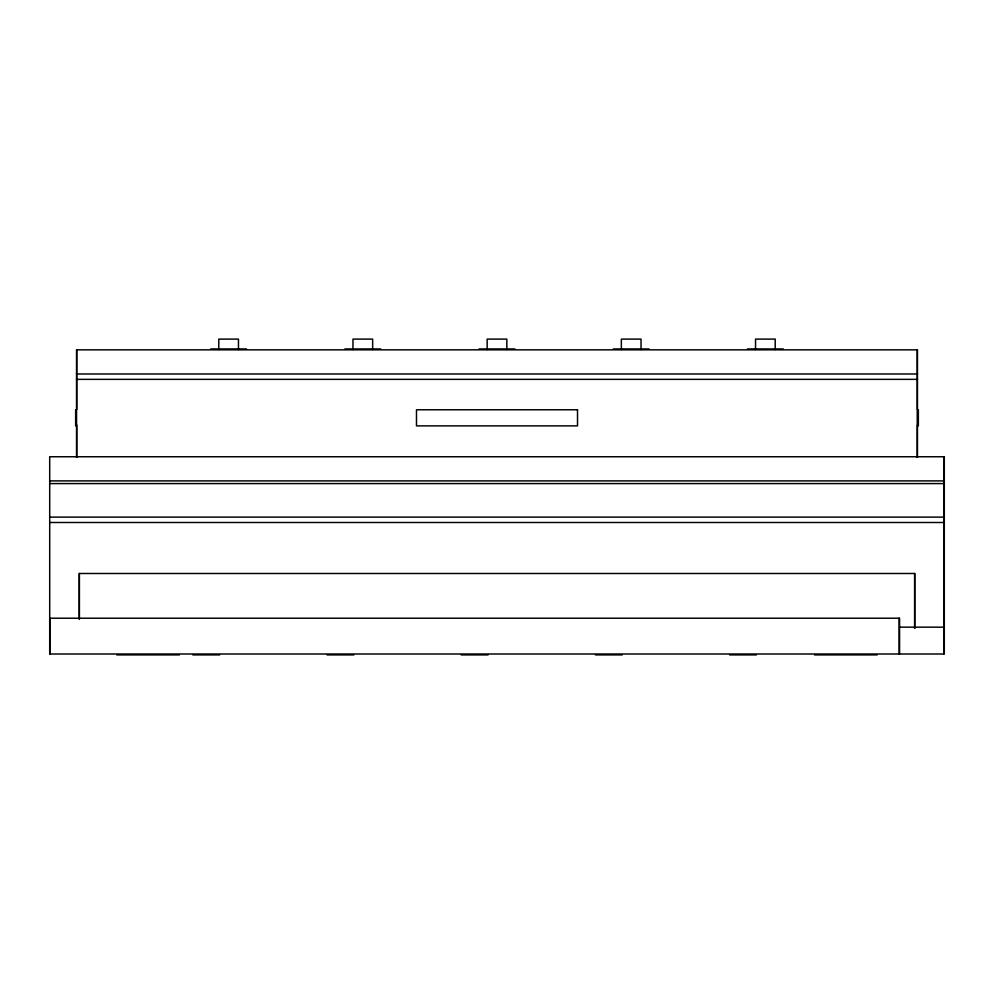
<?xml version="1.0" encoding="UTF-8"?>
<svg xmlns="http://www.w3.org/2000/svg" width="994" height="994" viewBox="0 0 994 994"><rect width="100%" height="100%" fill="white"/><g stroke="black" fill="none" stroke-linecap="round" stroke-linejoin="round"><path stroke-width="1.49" d="M210.728 348.944L246.512 348.944M344.918 348.944L380.702 348.944M479.108 348.944L514.892 348.944M613.298 348.944L649.082 348.944M747.488 348.944L783.272 348.944M76.538 373.993L917.462 373.993M76.538 379.36L917.462 379.36M49.7 480.897L944.3 480.897M49.7 483.581L944.3 483.581M49.7 517.128L944.3 517.128M49.7 522.496L944.3 522.496M49.7 618.218L899.57 618.218L899.57 654.002M899.57 627.164L944.3 627.164M116.795 654.897L179.417 654.897M192.836 654.897L219.674 654.897M327.026 654.897L353.864 654.897M461.216 654.897L488.054 654.897M595.406 654.897L622.244 654.897M729.596 654.897L756.434 654.897M814.583 654.897L877.205 654.897M943.753 456.743L943.753 654.002M918.357 409.776L918.357 425.879M917.462 409.503L917.462 349.838L76.538 349.838L76.538 457.377M917.462 424.947L917.462 457.377M917.238 349.838L917.238 457.377M914.778 628.32L914.778 573.488L79.222 573.488L79.222 619.187M914.592 573.488L914.592 628.32M899.135 618.218L899.135 654.002M775.221 349.54L775.221 339.103L755.539 339.103L755.539 349.54M641.031 349.54L641.031 339.103L621.349 339.103L621.349 349.54M506.841 349.54L506.841 339.103L487.159 339.103L487.159 349.54M372.651 349.54L372.651 339.103L352.969 339.103L352.969 349.54M238.461 349.54L238.461 339.103L218.779 339.103L218.779 349.54M79.408 573.488L79.408 619.187M76.762 349.838L76.762 409.503M76.762 424.947L76.762 457.377M75.643 409.776L75.643 425.879M50.135 618.218L50.135 654.002M577.514 409.776L416.486 409.776L416.486 425.879L577.514 425.879L577.514 409.776M944.3 456.743L49.7 456.743L49.7 654.002L944.3 654.002L944.3 456.743"/></g></svg>
